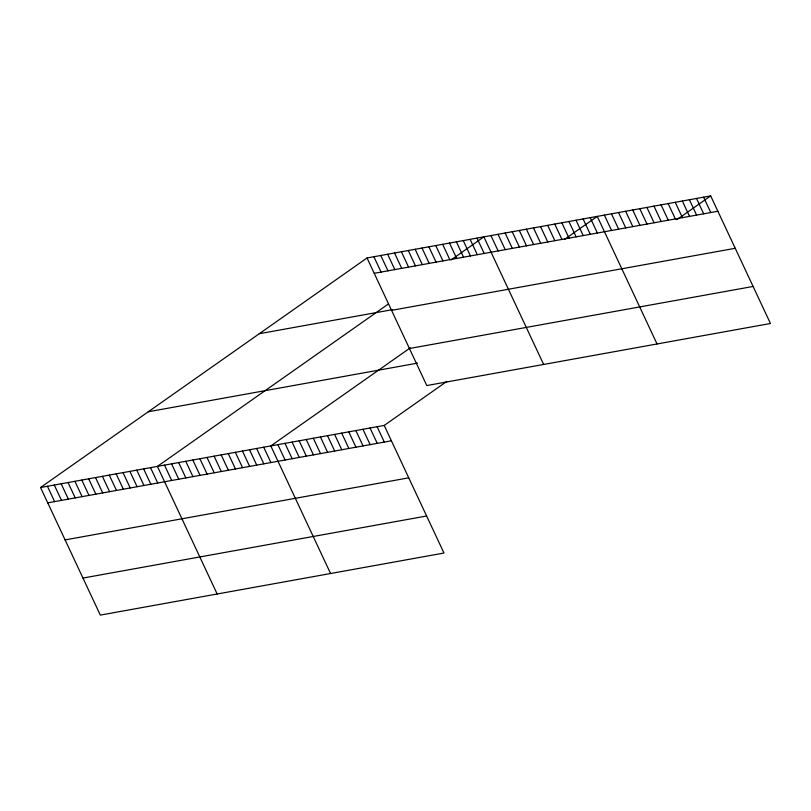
<?xml version="1.0" encoding="UTF-8"?>
<svg xmlns="http://www.w3.org/2000/svg" width="811" height="811" viewBox="0 0 811 811"><rect width="100%" height="100%" fill="white"/><g stroke="black" fill="none" stroke-linecap="round" stroke-linejoin="round"><path stroke-width="1.22" d="M40.55 487.512L384.211 425.44L443.972 553.031L100.321 615.103L40.55 487.512L367.028 257.969L710.679 195.897L770.45 323.488L426.789 385.56L367.028 257.969M388.449 303.953L157.395 466.406L217.166 593.997M451.038 259.956L483.873 236.863L543.634 364.453M410.254 347.878L270.803 445.928L330.564 573.519M564.446 239.468L597.271 216.385L657.042 343.976M384.211 425.44L446.8 381.434M676.82 219.71L710.679 195.897M374.216 273.317L717.877 211.255M259.287 333.716L392.666 309.63M391.561 310.36L735.222 248.288M409.443 348.517L753.105 286.455M148.291 411.765L417.523 363.135M47.737 502.861L391.399 440.799M65.093 539.903L408.754 477.831M82.965 578.061L426.627 515.999M703.593 197.185L710.791 212.533M696.507 198.462L703.695 213.82M689.421 199.739L696.608 215.097M682.335 201.027L689.522 216.375M675.249 202.304L682.436 217.652M668.152 203.581L675.35 218.94M661.066 204.859L668.264 220.217M653.98 206.146L661.168 221.494M646.894 207.423L654.082 222.772M639.808 208.701L646.996 224.059M632.712 209.988L639.909 225.336M625.626 211.266L632.823 226.614M618.54 212.543L625.727 227.901M611.453 213.82L618.641 229.178M604.367 215.108L611.555 230.456M590.185 217.662L597.383 233.021M583.099 218.94L590.296 234.298M576.013 220.227L583.2 235.575M568.927 221.504L576.114 236.853M561.841 222.782L569.028 238.14M554.744 224.069L561.942 239.417M547.658 225.346L554.856 240.695M540.572 226.624L547.76 241.982M533.486 227.901L540.673 243.259M526.4 229.189L533.587 244.537M519.304 230.466L526.501 245.814M512.217 231.743L519.415 247.102M505.131 233.021L512.319 248.379M498.045 234.308L505.233 249.656M490.959 235.585L498.147 250.934M477 238.11L484.187 253.458M470.127 239.346L477.314 254.705M463.253 240.593L470.441 255.941M456.38 241.83L463.568 257.188M449.507 243.077L456.694 258.425M442.634 244.314L449.821 259.662M435.76 245.551L442.948 260.909M428.887 246.797L436.075 262.146M422.014 248.034L429.201 263.393M415.141 249.281L422.328 264.629M408.268 250.518L415.455 265.876M401.394 251.765L408.582 267.113M394.521 253.002L401.709 268.36M387.648 254.249L394.835 269.597M380.775 255.485L387.962 270.833M373.901 256.722L381.089 272.08M377.125 426.728L384.313 442.076M370.039 428.005L377.227 443.353M362.943 429.283L370.14 444.641M355.857 430.57L363.054 445.918M348.771 431.847L355.958 447.196M341.684 433.125L348.872 448.483M334.598 434.402L341.786 449.76M327.502 435.689L334.7 451.038M320.416 436.967L327.614 452.315M313.33 438.244L320.517 453.602M306.244 439.521L313.431 454.88M299.158 440.809L306.345 456.157M292.061 442.086L299.259 457.434M284.975 443.364L292.173 458.722M277.889 444.651L285.087 459.999M263.717 447.206L270.904 462.564M256.631 448.483L263.818 463.841M249.535 449.77L256.732 465.119M242.448 451.048L249.646 466.396M235.362 452.325L242.55 467.683M228.276 453.602L235.464 468.961M221.19 454.89L228.378 470.238M214.094 456.167L221.291 471.515M207.008 457.445L214.205 472.803M199.922 458.732L207.109 474.08M192.836 460.009L200.023 475.358M185.749 461.287L192.937 476.645M178.663 462.564L185.851 477.922M171.567 463.851L178.765 479.2M164.481 465.129L171.679 480.477M150.522 467.653L157.709 483.001M143.648 468.89L150.836 484.248M136.775 470.137L143.963 485.485M129.902 471.373L137.089 486.722M123.029 472.61L130.216 487.969M116.155 473.857L123.343 489.205M109.282 475.094L116.47 490.452M102.409 476.341L109.597 491.689M95.536 477.578L102.723 492.936M88.663 478.825L95.85 494.173M81.789 480.061L88.977 495.42M74.916 481.308L82.104 496.656M68.043 482.545L75.23 497.893M61.17 483.782L68.357 499.14M54.296 485.029L61.484 500.377M47.423 486.265L54.611 501.624"/></g></svg>
